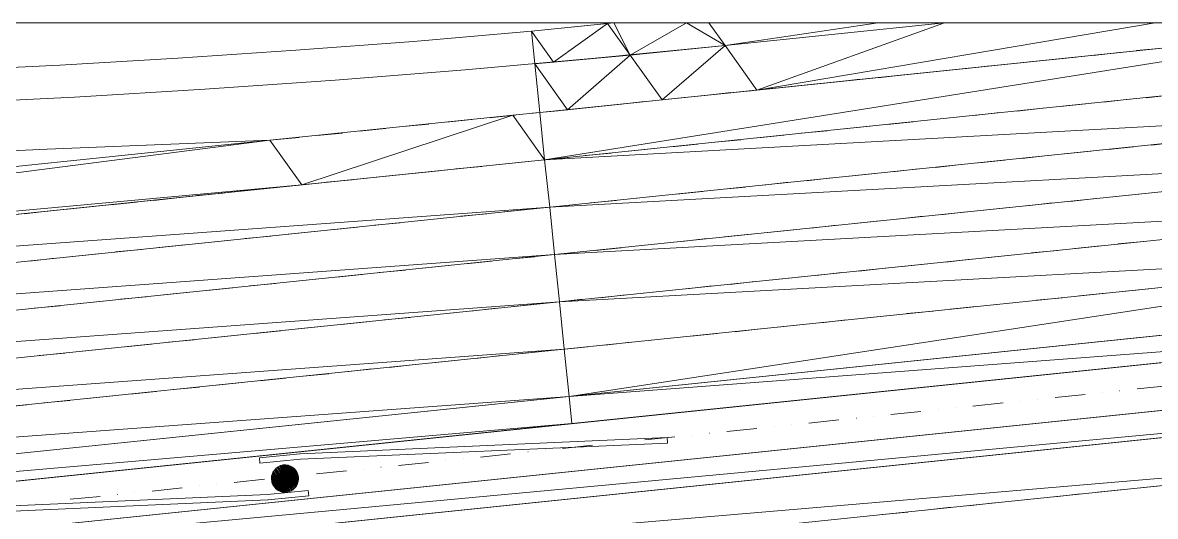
# Model space of a CAD drawing. Header units: inches. Extents: x -0.6 to 32.5, y 0.8 to 22.6.
# Drawn here: x 6.37 to 12.31, y 13.33 to 15.92 of the extents above; entities that cross this region are included whole.
import ezdxf

# ---------------------------------------------------------------- set-up
doc = ezdxf.new("R2010")
doc.units = ezdxf.units.IN
doc.header["$MEASUREMENT"] = 0
doc.layers.add('PDF_Geometry', color=7, linetype='Continuous', true_color=0xa5a5a5)

msp = doc.modelspace()

# ---------------------------------------------------------------- linework, layer by layer
at = {"layer": 'PDF_Geometry', "color": 7, "lineweight": 0}
msp.add_lwpolyline([(27.7256, 9.3289), (27.7256, 15.9222), (0.8839, 15.9222), (0.8839, 9.3289), (27.7256, 9.3289)], dxfattribs=at)
at = {"layer": 'PDF_Geometry', "lineweight": 0}
for points in [[(9.0389, 15.8772), (9.4706, 15.9206)], [(10.0539, 15.8022), (11.2039, 15.9206)], [(0.8856, 13.0989), (27.7239, 15.8739)], [(5.9472, 15.6689), (6.5656, 15.6989), (7.1839, 15.7356), (7.8022, 15.7772), (8.4206, 15.8239), (9.0389, 15.8772)], [(5.9589, 15.4989), (6.6422, 15.5322), (7.3256, 15.5739), (8.0089, 15.6206), (8.6906, 15.6756), (9.3722, 15.7356), (10.0539, 15.8022)], [(11.7589, 15.7272), (11.8939, 15.7422)], [(11.9839, 15.7506), (12.1206, 15.7656)], [(12.2106, 15.7756), (12.3472, 15.7889)], [(0.8856, 12.9556), (27.7239, 15.7306)], [(11.3056, 15.6806), (11.4422, 15.6956)], [(11.5322, 15.7039), (11.6672, 15.7189)], [(10.6272, 15.6106), (10.7622, 15.6256)], [(10.8539, 15.6339), (10.9889, 15.6489)], [(11.0789, 15.6572), (11.2156, 15.6722)], [(10.1739, 15.5639), (10.3106, 15.5789)], [(10.4006, 15.5872), (10.5356, 15.6022)], [(9.4956, 15.4939), (9.6306, 15.5089)], [(9.7222, 15.5172), (9.8572, 15.5322)], [(9.9472, 15.5406), (10.0839, 15.5556)], [(12.0372, 15.5056), (12.1722, 15.5206)], [(12.2622, 15.5289), (12.3989, 15.5439)], [(0.8856, 12.7056), (27.7239, 15.4806)], [(9.0422, 15.4472), (9.1789, 15.4606)], [(9.2689, 15.4706), (9.4056, 15.4839)], [(11.3572, 15.4356), (11.4939, 15.4505)], [(11.5839, 15.4589), (11.7189, 15.4739)], [(11.8106, 15.4822), (11.9456, 15.4972)], [(8.3639, 15.3772), (8.5006, 15.3906)], [(8.5906, 15.4006), (8.7256, 15.4139)], [(8.8172, 15.4239), (8.9522, 15.4372)], [(10.9056, 15.3889), (11.0406, 15.4022)], [(11.1306, 15.4122), (11.2672, 15.4272)], [(0.8856, 12.5622), (27.7239, 15.3372)], [(7.9122, 15.3306), (8.0472, 15.3439)], [(8.1372, 15.3539), (8.2739, 15.3672)], [(10.2256, 15.3189), (10.3622, 15.3322)], [(10.4522, 15.3422), (10.5889, 15.3556)], [(10.6789, 15.3656), (10.8139, 15.3789)], [(0.8856, 14.6039), (7.6672, 15.3056)], [(7.6672, 15.3056), (6.4989, 15.2589), (5.3322, 15.2056), (4.1656, 15.1456), (2.9989, 15.0789), (1.8322, 15.0072), (0.8856, 14.9422)], [(7.6672, 15.3056), (7.8206, 15.3206)], [(9.7739, 15.2722), (9.9089, 15.2855)], [(10.0006, 15.2956), (10.1356, 15.3089)], [(12.0622, 15.2572), (12.1972, 15.2722)], [(12.2889, 15.2806), (12.4239, 15.2956)], [(9.0956, 15.2022), (9.2306, 15.2156)], [(9.3206, 15.2256), (9.4572, 15.2389)], [(9.5472, 15.2489), (9.6839, 15.2622)], [(11.6089, 15.2106), (11.7456, 15.2256)], [(11.8356, 15.2339), (11.9722, 15.2489)], [(8.4156, 15.1322), (8.5522, 15.1456)], [(8.6422, 15.1556), (8.7789, 15.1689)], [(8.8689, 15.1789), (9.0039, 15.1922)], [(10.9306, 15.1406), (11.0672, 15.1556)], [(11.1572, 15.1639), (11.2922, 15.1789)], [(11.3839, 15.1872), (11.5189, 15.2022)], [(7.9639, 15.0856), (8.0989, 15.0989)], [(8.1906, 15.1089), (8.3256, 15.1222)], [(10.2522, 15.0706), (10.3872, 15.0856)], [(10.4789, 15.0939), (10.6139, 15.1089)], [(10.7039, 15.1172), (10.8406, 15.1322)], [(7.2839, 15.0156), (7.4206, 15.0289)], [(7.5106, 15.0389), (7.6472, 15.0522)], [(7.7372, 15.0622), (7.8722, 15.0755)], [(9.7989, 15.0239), (9.9356, 15.0372)], [(10.0256, 15.0472), (10.1606, 15.0606)], [(6.8322, 14.9672), (6.9672, 14.9822)], [(7.0589, 14.9906), (7.1939, 15.0056)], [(9.1206, 14.9539), (9.2556, 14.9672)], [(9.3472, 14.9772), (9.4822, 14.9906)], [(9.5739, 15.0006), (9.7089, 15.0139)], [(11.6356, 14.9622), (11.7706, 14.9772)], [(11.8622, 14.9856), (11.9972, 15.0006)], [(12.0872, 15.0089), (12.2239, 15.0239)], [(6.3789, 14.9206), (6.5156, 14.9356)], [(6.6056, 14.9439), (6.7422, 14.9589)], [(8.6672, 14.9072), (8.8039, 14.9206)], [(8.8939, 14.9306), (9.0306, 14.9439)], [(11.1822, 14.9156), (11.3189, 14.9306)], [(11.4089, 14.9389), (11.5439, 14.9539)], [(7.9889, 14.8372), (8.1256, 14.8506)], [(8.2156, 14.8606), (8.3506, 14.8739)], [(8.4422, 14.8839), (8.5772, 14.8972)], [(10.5039, 14.8456), (10.6389, 14.8606)], [(10.7306, 14.8689), (10.8656, 14.8839)], [(10.9556, 14.8922), (11.0922, 14.9072)], [(7.5372, 14.7906), (7.6722, 14.8039)], [(7.7622, 14.8139), (7.8989, 14.8272)], [(9.8256, 14.7756), (9.9606, 14.7906)], [(10.0506, 14.7989), (10.1872, 14.8139)], [(10.2772, 14.8222), (10.4139, 14.8372)], [(6.8572, 14.7206), (6.9939, 14.7339)], [(7.0839, 14.7439), (7.2206, 14.7572)], [(7.3106, 14.7672), (7.4456, 14.7806)], [(9.3722, 14.7289), (9.5089, 14.7422)], [(9.5989, 14.7522), (9.7339, 14.7672)], [(11.8872, 14.7389), (12.0222, 14.7522)], [(12.1139, 14.7622), (12.2489, 14.7756)], [(6.4056, 14.6722), (6.5406, 14.6872)], [(6.6322, 14.6972), (6.7672, 14.7106)], [(8.6939, 14.6589), (8.8289, 14.6722)], [(8.9206, 14.6822), (9.0556, 14.6956)], [(9.1456, 14.7056), (9.2822, 14.7189)], [(11.2089, 14.6672), (11.3439, 14.6822)], [(11.4339, 14.6922), (11.5706, 14.7056)], [(11.6606, 14.7155), (11.7972, 14.7289)], [(8.2406, 14.6122), (8.3772, 14.6256)], [(8.4672, 14.6356), (8.6039, 14.6489)], [(10.5289, 14.5972), (10.6656, 14.6122)], [(10.7556, 14.6206), (10.8922, 14.6356)], [(10.9822, 14.6439), (11.1172, 14.6589)], [(7.5622, 14.5422), (7.6972, 14.5556)], [(7.7889, 14.5656), (7.9239, 14.5789)], [(8.0156, 14.5889), (8.1506, 14.6022)], [(10.0772, 14.5506), (10.2122, 14.5656)], [(10.3039, 14.5739), (10.4389, 14.5889)], [(7.1089, 14.4956), (7.2456, 14.5089)], [(7.3356, 14.5189), (7.4722, 14.5322)], [(9.3989, 14.4806), (9.5339, 14.4956)], [(9.6239, 14.5039), (9.7606, 14.5189)], [(9.8506, 14.5272), (9.9856, 14.5422)], [(11.9122, 14.4906), (12.0489, 14.5039)], [(12.1389, 14.5139), (12.2756, 14.5272)], [(6.4306, 14.4256), (6.5672, 14.4389)], [(6.6572, 14.4489), (6.7922, 14.4622)], [(6.8839, 14.4722), (7.0189, 14.4856)], [(8.9456, 14.4339), (9.0806, 14.4489)], [(9.1722, 14.4572), (9.3072, 14.4722)], [(11.2339, 14.4206), (11.3689, 14.4339)], [(11.4606, 14.4439), (11.5956, 14.4572)], [(11.6872, 14.4672), (11.8222, 14.4806)], [(8.2672, 14.3639), (8.4022, 14.3772)], [(8.4922, 14.3872), (8.6289, 14.4006)], [(8.7189, 14.4106), (8.8556, 14.4255)], [(10.7806, 14.3739), (10.9172, 14.3872)], [(11.0072, 14.3972), (11.1439, 14.4106)], [(7.8139, 14.3172), (7.9506, 14.3306)], [(8.0406, 14.3405), (8.1756, 14.3539)], [(10.1022, 14.3022), (10.2389, 14.3172)], [(10.3289, 14.3255), (10.4639, 14.3405)], [(10.5556, 14.3489), (10.6906, 14.3639)], [(7.1356, 14.2472), (7.2706, 14.2606)], [(7.3622, 14.2706), (7.4972, 14.2839)], [(7.5872, 14.2939), (7.7239, 14.3072)], [(9.6506, 14.2556), (9.7856, 14.2706)], [(9.8756, 14.2789), (10.0122, 14.2939)], [(6.6822, 14.2006), (6.8189, 14.2139)], [(6.9089, 14.2239), (7.0456, 14.2372)], [(8.9706, 14.1856), (9.1072, 14.2006)], [(9.1972, 14.2089), (9.3339, 14.2239)], [(9.4239, 14.2322), (9.5589, 14.2472)], [(6.4572, 14.1772), (6.5922, 14.1906)], [(8.5189, 14.1389), (8.6539, 14.1539)], [(8.7456, 14.1622), (8.8806, 14.1772)], [(7.8406, 14.0689), (7.9756, 14.0822)], [(8.0656, 14.0922), (8.2022, 14.1072)], [(8.2922, 14.1156), (8.4289, 14.1306)], [(7.3872, 14.0222), (7.5222, 14.0356)], [(7.6139, 14.0456), (7.7489, 14.0589)], [(12.2139, 14.0022), (12.3722, 14.0189)], [(6.7089, 13.9522), (6.8439, 13.9655)], [(6.9339, 13.9756), (7.0706, 13.9889)], [(7.1606, 13.9989), (7.2972, 14.0122)], [(11.7839, 13.9572), (11.9422, 13.9739)], [(12.0322, 13.9822), (12.0322, 13.9822)], [(12.1222, 13.9922), (12.1239, 13.9922)], [(6.2556, 13.9056), (6.3922, 13.9189)], [(6.4822, 13.9289), (6.6172, 13.9422)], [(11.2622, 13.9039), (11.2622, 13.9039)], [(11.3522, 13.9122), (11.5122, 13.9289)], [(11.6022, 13.9389), (11.6022, 13.9389)], [(11.6922, 13.9472), (11.6922, 13.9472)], [(10.4922, 13.8239), (10.6506, 13.8405)], [(10.7406, 13.8489), (10.7422, 13.8489)], [(10.8322, 13.8589), (10.8322, 13.8589)], [(10.9222, 13.8689), (11.0806, 13.8839)], [(11.1722, 13.8939), (11.1722, 13.8939)], [(10.0622, 13.7789), (10.2206, 13.7956)], [(10.3106, 13.8056), (10.3106, 13.8056)], [(10.4022, 13.8139), (10.4022, 13.8139)], [(7.8256, 13.6622), (9.7506, 13.7472)], [(9.5406, 13.7256), (9.5406, 13.7256)], [(9.6322, 13.7356), (9.7906, 13.7506)], [(9.7522, 13.7189), (9.7506, 13.7472)], [(9.8806, 13.7606), (9.8806, 13.7606)], [(9.9706, 13.7706), (9.9722, 13.7706)], [(7.8239, 13.6622), (7.6122, 13.6422)], [(7.8272, 13.6339), (9.7522, 13.7189)], [(8.7706, 13.6456), (8.9289, 13.6622)], [(9.0189, 13.6722), (9.0206, 13.6722)], [(9.1106, 13.6806), (9.1106, 13.6806)], [(9.2006, 13.6906), (9.3589, 13.7072)], [(9.4506, 13.7155), (9.4506, 13.7155)], [(7.6139, 13.6139), (7.6122, 13.6422)], [(7.8272, 13.6339), (7.6139, 13.6139)], [(7.7289, 13.6022), (7.8022, 13.4889), (7.7222, 13.6006), (7.7289, 13.6022)], [(7.7356, 13.6039), (7.8056, 13.4939), (7.7289, 13.6022), (7.7356, 13.6039)], [(7.8056, 13.4939), (7.7289, 13.6022), (7.8022, 13.4889), (7.8056, 13.4939)], [(7.7422, 13.6039), (7.8089, 13.5006), (7.7356, 13.6039), (7.7422, 13.6039)], [(7.8089, 13.5006), (7.7356, 13.6039), (7.8056, 13.4939), (7.8089, 13.5006)], [(7.7489, 13.6039), (7.8122, 13.5056), (7.7422, 13.6039), (7.7489, 13.6039)], [(7.8122, 13.5056), (7.7422, 13.6039), (7.8089, 13.5006), (7.8122, 13.5056)], [(7.7556, 13.6022), (7.8139, 13.5122), (7.7489, 13.6039), (7.7556, 13.6022)], [(7.8139, 13.5122), (7.7489, 13.6039), (7.8122, 13.5056), (7.8139, 13.5122)], [(7.7622, 13.6022), (7.8156, 13.5189), (7.7556, 13.6022), (7.7622, 13.6022)], [(7.8156, 13.5189), (7.7556, 13.6022), (7.8139, 13.5122), (7.8156, 13.5189)], [(7.7689, 13.5989), (7.8172, 13.5256), (7.7622, 13.6022), (7.7689, 13.5989)], [(7.8172, 13.5256), (7.7622, 13.6022), (7.8156, 13.5189), (7.8172, 13.5256)], [(8.3406, 13.6006), (8.4989, 13.6172)], [(8.5889, 13.6272), (8.5889, 13.6272)], [(8.6806, 13.6372), (8.6806, 13.6372)], [(7.6772, 13.5522), (7.7356, 13.4622), (7.6756, 13.5456), (7.6772, 13.5522)], [(7.7356, 13.4622), (7.6756, 13.5456), (7.7289, 13.4639), (7.7356, 13.4622)], [(7.6756, 13.5456), (7.7289, 13.4639), (7.6756, 13.5389), (7.6756, 13.5456)], [(7.6806, 13.5589), (7.7422, 13.4622), (7.6772, 13.5522), (7.6806, 13.5589)], [(7.7422, 13.4622), (7.6772, 13.5522), (7.7356, 13.4622), (7.7422, 13.4622)], [(7.6822, 13.5655), (7.7489, 13.4606), (7.6806, 13.5589), (7.6822, 13.5655)], [(7.7489, 13.4606), (7.6806, 13.5589), (7.7422, 13.4622), (7.7489, 13.4606)], [(7.6856, 13.5706), (7.7556, 13.4622), (7.6822, 13.5655), (7.6856, 13.5706)], [(7.7556, 13.4622), (7.6822, 13.5655), (7.7489, 13.4606), (7.7556, 13.4622)], [(7.6906, 13.5772), (7.7622, 13.4639), (7.6856, 13.5706), (7.6906, 13.5772)], [(7.7622, 13.4639), (7.6856, 13.5706), (7.7556, 13.4622), (7.7622, 13.4639)], [(7.6939, 13.5805), (7.7689, 13.4655), (7.6906, 13.5772), (7.6939, 13.5805)], [(7.7689, 13.4655), (7.6906, 13.5772), (7.7622, 13.4639), (7.7689, 13.4655)], [(7.6989, 13.5856), (7.7756, 13.4672), (7.6939, 13.5806), (7.6989, 13.5856)], [(7.7756, 13.4672), (7.6939, 13.5805), (7.7689, 13.4655), (7.7756, 13.4672)], [(7.7056, 13.5905), (7.7822, 13.4706), (7.6989, 13.5856), (7.7056, 13.5905)], [(7.7822, 13.4706), (7.6989, 13.5856), (7.7756, 13.4672), (7.7822, 13.4706)], [(7.7106, 13.5939), (7.7872, 13.4739), (7.7056, 13.5905), (7.7106, 13.5939)], [(7.7872, 13.4739), (7.7056, 13.5905), (7.7822, 13.4706), (7.7872, 13.4739)], [(7.7172, 13.5972), (7.7922, 13.4789), (7.7106, 13.5939), (7.7172, 13.5972)], [(7.7922, 13.4789), (7.7106, 13.5939), (7.7872, 13.4739), (7.7922, 13.4789)], [(7.7222, 13.6006), (7.7972, 13.4839), (7.7172, 13.5972), (7.7222, 13.6006)], [(7.7972, 13.4839), (7.7172, 13.5972), (7.7922, 13.4789), (7.7972, 13.4839)], [(7.8022, 13.4889), (7.7222, 13.6006), (7.7972, 13.4839), (7.8022, 13.4889)], [(7.7756, 13.5972), (7.8172, 13.5322), (7.7689, 13.5989), (7.7756, 13.5972)], [(7.8172, 13.5322), (7.7689, 13.5989), (7.8172, 13.5256), (7.8172, 13.5322)], [(7.7822, 13.5939), (7.8172, 13.5406), (7.7756, 13.5972), (7.7822, 13.5939)], [(7.8172, 13.5406), (7.7756, 13.5972), (7.8172, 13.5322), (7.8172, 13.5406)], [(7.7872, 13.5906), (7.8156, 13.5456), (7.7822, 13.5939), (7.7872, 13.5906)], [(7.8156, 13.5456), (7.7822, 13.5939), (7.8172, 13.5406), (7.8156, 13.5456)], [(7.8139, 13.5539), (7.7872, 13.5906), (7.8156, 13.5456), (7.8139, 13.5539)], [(7.7939, 13.5856), (7.8139, 13.5539), (7.7872, 13.5905), (7.7939, 13.5856)], [(7.7972, 13.5822), (7.8122, 13.5589), (7.7939, 13.5856), (7.7972, 13.5822)], [(7.8122, 13.5589), (7.7939, 13.5856), (7.8139, 13.5539), (7.8122, 13.5589)], [(7.8056, 13.5706), (7.8072, 13.5672), (7.7972, 13.5822), (7.8056, 13.5706)], [(7.8072, 13.5672), (7.7972, 13.5822), (7.8122, 13.5589), (7.8072, 13.5672)], [(7.8189, 13.5472), (7.8189, 13.5472)], [(7.9106, 13.5572), (8.0689, 13.5739)], [(8.1589, 13.5822), (8.1589, 13.5822)], [(8.2489, 13.5922), (8.2506, 13.5922)], [(7.0489, 13.4672), (7.2072, 13.4839)], [(7.2989, 13.4939), (7.2989, 13.4939)], [(7.3889, 13.5022), (7.3889, 13.5022)], [(7.4789, 13.5122), (7.6389, 13.5289)], [(7.7289, 13.4639), (7.6756, 13.5389), (7.7222, 13.4655), (7.7289, 13.4639)], [(7.6756, 13.5389), (7.7222, 13.4655), (7.6756, 13.5322), (7.6756, 13.5389)], [(7.7222, 13.4655), (7.6756, 13.5322), (7.7156, 13.4689), (7.7222, 13.4655)], [(7.6756, 13.5322), (7.7156, 13.4689), (7.6756, 13.5255), (7.6756, 13.5322)], [(7.7156, 13.4689), (7.6756, 13.5256), (7.7106, 13.4706), (7.7156, 13.4689)], [(7.6756, 13.5256), (7.7106, 13.4706), (7.6772, 13.5189), (7.6756, 13.5256)], [(7.7106, 13.4706), (7.6772, 13.5189), (7.7039, 13.4756), (7.7106, 13.4706)], [(7.6772, 13.5189), (7.7039, 13.4756), (7.6772, 13.5122), (7.6772, 13.5189)], [(7.7039, 13.4756), (7.6772, 13.5122), (7.6989, 13.4789), (7.7039, 13.4756)], [(7.6772, 13.5122), (7.6989, 13.4789), (7.6806, 13.5056), (7.6772, 13.5122)], [(7.6806, 13.5056), (7.6822, 13.5006), (7.6939, 13.4856), (7.6806, 13.5056)], [(7.6806, 13.5056), (7.6989, 13.4789), (7.6939, 13.4856), (7.6806, 13.5056)], [(7.6822, 13.5006), (7.6939, 13.4856), (7.6906, 13.4889), (7.6822, 13.5006)], [(7.7289, 13.5372), (7.7289, 13.5389)], [(12.2339, 13.4839), (12.3706, 13.4989)], [(7.6539, 13.4489), (5.7289, 13.3639)], [(6.6189, 13.4239), (6.7772, 13.4389)], [(6.8672, 13.4489), (6.8689, 13.4489)], [(6.9589, 13.4589), (6.9589, 13.4589)], [(7.6539, 13.4489), (7.8672, 13.4706)], [(7.6572, 13.4206), (7.8706, 13.4422)], [(7.8672, 13.4706), (7.8706, 13.4422)], [(11.5556, 13.4139), (11.6906, 13.4289)], [(11.7822, 13.4372), (11.9172, 13.4522)], [(12.0072, 13.4606), (12.1439, 13.4756)], [(7.6556, 13.4206), (5.7306, 13.3356)], [(6.4372, 13.4039), (6.4372, 13.4039)], [(6.5289, 13.4139), (6.5289, 13.4139)], [(11.1022, 13.3672), (11.2389, 13.3822)], [(11.3289, 13.3906), (11.4656, 13.4056)], [(10.8772, 13.3439), (11.0122, 13.3572)]]:
    msp.add_lwpolyline(points, dxfattribs=at)
at = {"layer": 'PDF_Geometry', "color": 254, "lineweight": 0, "true_color": 0xdcdcdc}
for points in [[(9.4372, 15.9172), (9.0389, 15.8772), (9.1539, 15.7155), (9.4372, 15.9172)], [(13.6289, 15.9206), (9.1072, 15.2039), (9.0822, 15.4505), (13.6289, 15.9206)], [(14.2522, 15.7356), (13.6289, 15.9206), (9.1072, 15.2039), (14.2522, 15.7356)], [(9.4372, 15.9172), (9.5556, 15.7522), (9.1539, 15.7155), (9.4372, 15.9172)], [(9.4372, 15.9172), (9.5556, 15.7522), (9.4706, 15.9206), (9.4372, 15.9172)], [(9.5556, 15.7522), (9.4706, 15.9206), (9.8506, 15.9206), (9.5556, 15.7522)], [(9.5556, 15.7522), (10.0539, 15.8022), (9.8506, 15.9206), (9.5556, 15.7522)], [(10.0539, 15.8022), (9.8506, 15.9206), (9.9689, 15.9206), (10.0539, 15.8022)], [(9.9689, 15.9206), (10.8572, 15.9206), (10.0539, 15.8022), (9.9689, 15.9206)], [(10.8572, 15.9206), (10.0539, 15.8022), (11.2039, 15.9206), (10.8572, 15.9206)], [(10.0539, 15.8022), (10.2206, 15.5689), (11.2039, 15.9206), (10.0539, 15.8022)], [(10.2206, 15.5689), (11.2039, 15.9206), (12.3089, 15.9206), (10.2206, 15.5689)], [(12.3089, 15.9206), (13.6289, 15.9206), (10.2206, 15.5689), (12.3089, 15.9206)], [(9.0389, 15.8772), (9.1539, 15.7155), (9.0556, 15.7072), (9.0389, 15.8772)], [(10.0539, 15.8022), (9.7239, 15.5172), (9.5556, 15.7522), (10.0539, 15.8022)], [(10.2206, 15.5689), (10.0539, 15.8022), (9.7239, 15.5172), (10.2206, 15.5689)], [(9.5556, 15.7522), (9.0556, 15.7072), (9.2272, 15.4655), (9.5556, 15.7522)], [(9.5556, 15.7522), (9.7239, 15.5172), (9.2272, 15.4655), (9.5556, 15.7522)], [(9.0556, 15.7072), (9.2272, 15.4655), (9.0822, 15.4505), (9.0556, 15.7072)], [(14.2522, 15.7356), (14.2772, 15.4872), (9.1072, 15.2039), (14.2522, 15.7356)], [(9.0822, 15.4505), (9.1072, 15.2039), (8.9406, 15.4372), (9.0822, 15.4505)], [(14.2772, 15.4872), (9.1072, 15.2039), (9.1339, 14.9556), (14.2772, 15.4872)], [(9.1339, 14.9556), (14.3022, 15.2389), (14.2772, 15.4872), (9.1339, 14.9556)], [(8.9406, 15.4372), (7.8339, 15.0722), (7.6672, 15.3056), (8.9406, 15.4372)], [(9.1072, 15.2039), (8.9406, 15.4372), (7.8339, 15.0722), (9.1072, 15.2039)], [(0.8856, 14.6039), (7.6672, 15.3056), (0.8856, 14.4339), (0.8856, 14.6039)], [(7.6672, 15.3056), (0.8856, 14.4339), (7.8339, 15.0722), (7.6672, 15.3056)], [(9.1589, 14.7072), (9.1339, 14.9556), (14.3022, 15.2389), (9.1589, 14.7072)], [(14.3022, 15.2389), (14.3289, 14.9906), (9.1589, 14.7072), (14.3022, 15.2389)], [(9.1072, 15.2039), (9.1339, 14.9556), (0.8856, 14.3539), (9.1072, 15.2039)], [(0.8856, 14.4339), (7.8339, 15.0722), (0.8856, 14.3539), (0.8856, 14.4339)], [(14.3289, 14.9906), (9.1589, 14.7072), (9.1856, 14.4589), (14.3289, 14.9906)], [(9.1856, 14.4589), (14.3539, 14.7422), (14.3289, 14.9906), (9.1856, 14.4589)], [(9.1339, 14.9556), (0.8856, 14.3539), (0.8856, 14.1022), (9.1339, 14.9556)], [(9.1339, 14.9556), (9.1589, 14.7072), (0.8856, 14.1022), (9.1339, 14.9556)], [(9.2106, 14.2106), (9.1856, 14.4589), (14.3539, 14.7422), (9.2106, 14.2106)], [(9.2106, 14.2106), (14.3539, 14.7422), (9.2356, 13.9622), (9.2106, 14.2106)], [(14.3539, 14.7422), (9.2356, 13.9622), (14.3806, 14.4939), (14.3539, 14.7422)], [(9.1589, 14.7072), (0.8856, 14.1022), (0.8856, 13.8522), (9.1589, 14.7072)], [(0.8856, 13.8522), (9.1856, 14.4589), (9.1589, 14.7072), (0.8856, 13.8522)], [(9.2356, 13.9622), (14.3939, 14.3522), (14.3806, 14.4939), (9.2356, 13.9622)], [(0.8856, 13.6006), (0.8856, 13.8522), (9.1856, 14.4589), (0.8856, 13.6006)], [(0.8856, 13.6006), (9.2106, 14.2106), (9.1856, 14.4589), (0.8856, 13.6006)], [(9.2506, 13.8206), (9.2356, 13.9622), (14.3939, 14.3522), (9.2506, 13.8206)], [(0.8856, 13.3506), (0.8856, 13.6006), (9.2106, 14.2106), (0.8856, 13.3506)], [(0.8856, 13.3506), (9.2356, 13.9622), (9.2106, 14.2106), (0.8856, 13.3506)], [(0.8856, 12.7055), (14.4072, 13.9606), (14.3872, 14.1006), (0.8856, 12.7055)], [(14.4072, 13.9606), (14.4422, 13.7122), (0.8855, 12.5622), (14.4072, 13.9606)], [(0.8856, 13.0989), (0.8856, 13.3506), (9.2356, 13.9622), (0.8856, 13.0989)], [(9.2356, 13.9622), (9.2506, 13.8206), (0.8856, 13.0989), (9.2356, 13.9622)], [(0.8856, 12.5622), (0.8856, 12.7055), (14.4072, 13.9606), (0.8856, 12.5622)], [(9.2506, 13.8206), (0.8856, 13.0989), (0.8856, 12.9556), (9.2506, 13.8206)], [(14.4422, 13.7122), (0.8855, 12.5622), (0.8855, 12.3106), (14.4422, 13.7122)], [(14.4422, 13.7122), (14.4772, 13.4655), (0.8856, 12.3106), (14.4422, 13.7122)]]:
    msp.add_lwpolyline(points, dxfattribs=at)

doc.saveas('drawing.dxf')
